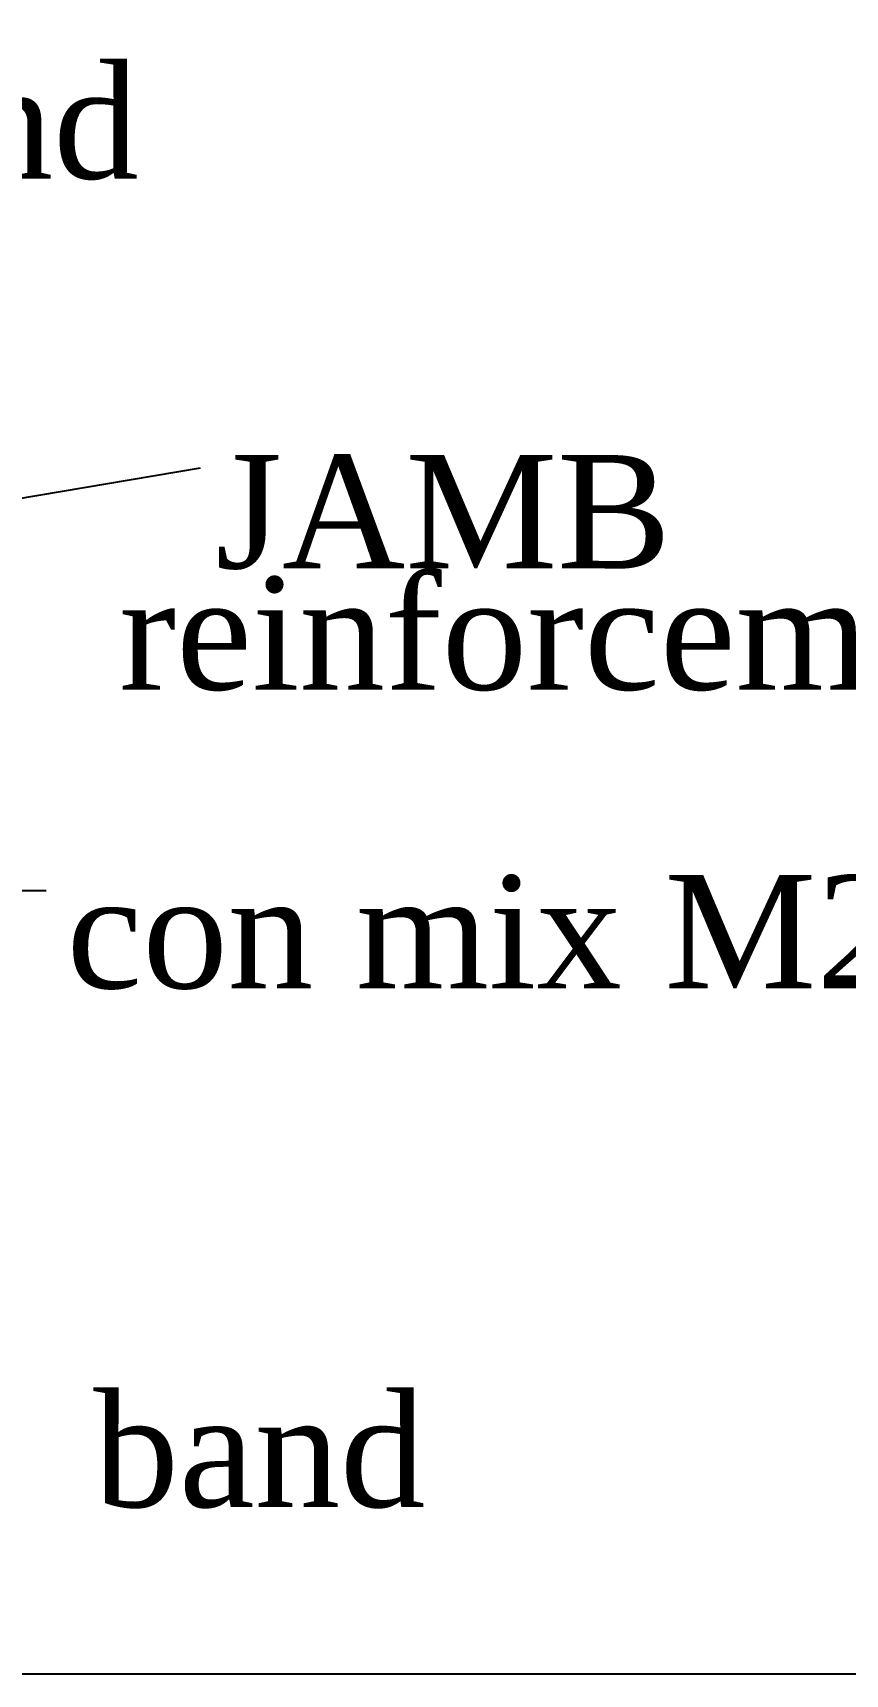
# Model space of a CAD drawing. Header units: metres. Extents: x -54 to 177, y -43 to 77.
# Drawn here: x 28.422 to 29.645, y 8.257 to 10.728 of the extents above; entities that cross this region are included whole.
import ezdxf

# ---------------------------------------------------------------- set-up
doc = ezdxf.new("R2010")
doc.units = ezdxf.units.M
doc.header["$LTSCALE"] = 2
doc.header["$MEASUREMENT"] = 0
doc.styles.add('B', font='romantic.ttf')

# ---------------------------------------------------------------- blocks, each defined once
blk = doc.blocks.new('A$C64980A76')
at = {"color": 0}
blk.add_line((131.015, 0), (60.551, 0), dxfattribs=at)
blk.add_lwpolyline([(0, 99.383), (131.015, 99.383), (131.015, 0), (0, 0)], close=True)
for points in [[(96.015, 18.517), (100.855, 19.336)], [(95.578, 12.559), (98.38, 12.559)]]:
    blk.add_lwpolyline(points, dxfattribs=at)
at = {"color": 0, "style": 'B'}
for s, p in [('Lintel  Band', (86.176, 23.971)), ('JAMB', (101.095, 17.727)), ('reinforcement', (99.553, 15.78)), ('con mix M20', (98.709, 10.994)), ('plinth  band', (91.379, 2.678))]:
    blk.add_text(s, height=1.8132, dxfattribs=at).set_placement(p)

msp = doc.modelspace()

# ---------------------------------------------------------------- block references
at = {"xscale": 0.0939071323985137, "yscale": 0.0939071323985137, "zscale": 0.0939071323985137, "rotation": 359.9999780247499}
msp.add_blockref('A$C64980A76', (19.2037, 8.257), dxfattribs=at)

doc.saveas('drawing.dxf')
